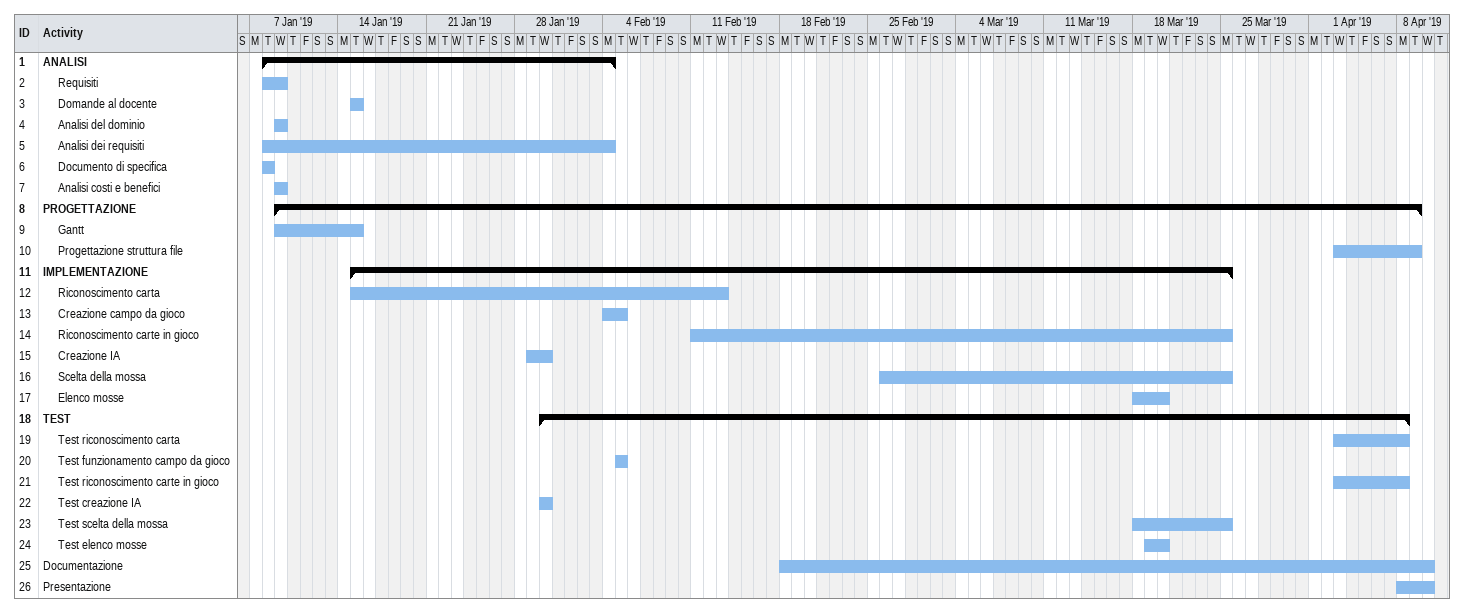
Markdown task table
| ID | Level | Task | Start | Finish |
|---|---|---|---|---|
| 1 | 1 | **ANALISI** | 2019-01-08 | 2019-02-04 |
| 2 | 2 | Requisiti | 2019-01-08 | 2019-01-09 |
| 3 | 2 | Domande al docente | 2019-01-15 | 2019-01-15 |
| 4 | 2 | Analisi del dominio | 2019-01-09 | 2019-01-09 |
| 5 | 2 | Analisi dei requisiti | 2019-01-08 | 2019-02-04 |
| 6 | 2 | Documento di specifica | 2019-01-08 | 2019-01-08 |
| 7 | 2 | Analisi costi e benefici | 2019-01-09 | 2019-01-09 |
| 8 | 1 | **PROGETTAZIONE** | 2019-01-09 | 2019-04-09 |
| 9 | 2 | Gantt | 2019-01-09 | 2019-01-15 |
| 10 | 2 | Progettazione struttura file | 2019-04-03 | 2019-04-09 |
| 11 | 1 | **IMPLEMENTAZIONE** | 2019-01-15 | 2019-03-25 |
| 12 | 2 | Riconoscimento carta | 2019-01-15 | 2019-02-13 |
| 13 | 2 | Creazione campo da gioco | 2019-02-04 | 2019-02-05 |
| 14 | 2 | Riconoscimento carte in gioco | 2019-02-11 | 2019-03-25 |
| 15 | 2 | Creazione IA | 2019-01-29 | 2019-01-30 |
| 16 | 2 | Scelta della mossa | 2019-02-26 | 2019-03-25 |
| 17 | 2 | Elenco mosse | 2019-03-18 | 2019-03-20 |
| 18 | 1 | **TEST** | 2019-01-30 | 2019-04-08 |
| 19 | 2 | Test riconoscimento carta | 2019-04-03 | 2019-04-08 |
| 20 | 2 | Test funzionamento campo da gioco | 2019-02-05 | 2019-02-05 |
| 21 | 2 | Test riconoscimento carte in gioco | 2019-04-03 | 2019-04-08 |
| 22 | 2 | Test creazione IA | 2019-01-30 | 2019-01-30 |
| 23 | 2 | Test scelta della mossa | 2019-03-18 | 2019-03-25 |
| 24 | 2 | Test elenco mosse | 2019-03-19 | 2019-03-20 |
| 25 | 1 | Documentazione | 2019-02-18 | 2019-04-10 |
| 26 | 1 | Presentazione | 2019-04-08 | 2019-04-10 |
